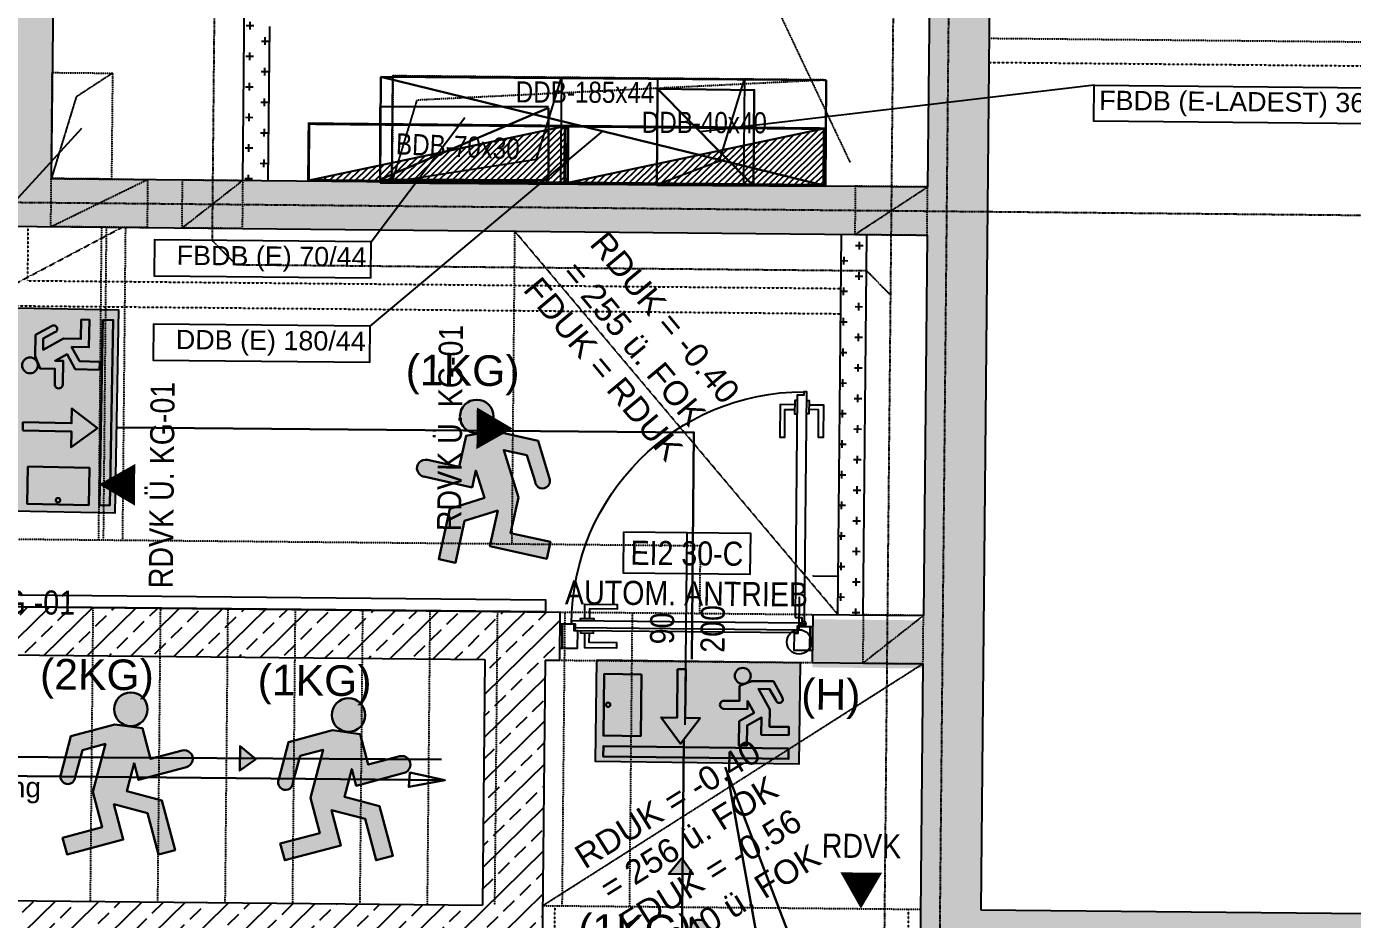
# Model space of a CAD drawing. Header units: millimetres. Extents: x 129024 to 200890, y -97881 to 32593.
# Drawn here: x 178564 to 184072, y -42896 to -39188 of the extents above; entities that cross this region are included whole.
import ezdxf
from ezdxf.enums import TextEntityAlignment as Align

# ---------------------------------------------------------------- set-up
doc = ezdxf.new("R2010")
doc.units = ezdxf.units.MM
doc.linetypes.add('HIDDEN2', pattern=[0.1875, 0.125, -0.0625])
doc.linetypes.add('STRICHPUNKT', pattern=[1, 0.5, -0.25, 0, -0.25])
for name, color, linetype in [('00-TXT---------M0', 8, 'Continuous'), ('00-WOL-G00-Lk2-M0', 22, 'Continuous'), ('01-SYM-G00-Lk2-M0', 8, 'Continuous'), ('02-AXO-G00-Lk2-M0', 8, 'STRICHPUNKT'), ('02-DIM-G00-Lk2-ACHSEN', 251, 'Continuous'), ('02-DIM-G00-Lk2-M0', 8, 'Continuous'), ('02-FIL-G00-Lk2-ORANGE', 40, 'Continuous'), ('02-FIL-G00-Lk2-STB', 8, 'Continuous'), ('02-HID-G00-Lk2-M0', 8, 'HIDDEN2'), ('02-TWA-G00-Lk2-M0', 4, 'Continuous'), ('02-ZWA-G00-Lk2-M0', 2, 'Continuous'), ('03-ANS-G00-Lk2-M0', 8, 'Continuous'), ('03-HID-G00-LK2-M0', 8, 'HIDDEN2'), ('03-TXT-G00-Lk2-M0', 8, 'Continuous'), ('05-STO---------M0', 1, 'Continuous'), ('05-SYM---------M0', 8, 'Continuous'), ('05-SYM-G00-LK2-M0', 8, 'Continuous'), ('05-TXT--------M0', 8, 'Continuous'), ('05-TXT-G00-LK2-M0', 8, 'Continuous'), ('05_HLP---------M0', 6, 'Continuous'), ('06-SYM-G00-Lk2-M0', 8, 'Continuous'), ('07-SWK-G00-Lk2-M0', 34, 'STRICHPUNKT')]:
    doc.layers.add(name, color=color, linetype=linetype)
doc.layers.add('E_Bauangaben', color=242, linetype='Continuous', true_color=0xcb1042)
doc.layers.add('E_BRANDMELDE', color=1, linetype='Continuous', true_color=0xec0407)
doc.styles.add('0.EG (1)$0$ERSTELLTER_STIL_2', font='ARIALN.TTF')
doc.styles.add('ARIAL', font='arial.ttf', dxfattribs={"width": 0.85})
doc.styles.add('ET_LEGENDE - Wohnung$0$ROMANS', font='romans.shx', dxfattribs={"width": 0.6})
doc.styles.get("Standard").update_dxf_attribs({"font": 'arial.ttf'})
doc.linetypes.add('ZICKZACK', pattern='A,0.00254,-5.08,[131,ltypeshp.shx,S=5.08,R=0,X=-5.08,Y=0],-10.16,[131,ltypeshp.shx,S=5.08,R=180,X=5.08,Y=0],-5.08', length=20.32254)
doc.dimstyles.new('pp chromy&schneider', dxfattribs={"dimscale": 0.005, "dimtxt": 25, "dimasz": 10, "dimexe": 0, "dimexo": 0, "dimgap": 5, "dimtad": 1, "dimdec": 1, "dimlfac": 100, "dimrnd": 0.1, "dimzin": 9, "dimdsep": 46, "dimtxsty": 'ARIAL', "dimblk": 'c&s kote', "dimcen": 0, "dimse1": 1, "dimse2": 1, "dimclrd": 8, "dimclrt": 8, "dimadec": 0, "dimazin": 0, "dimtfac": 0.75, "dimtdec": 1, "dimtix": 1, "dimtmove": 2, "dimatfit": 0, "dimldrblk": 'NONE', "dimfxl": 1, "dimtolj": 1, "dimlwd": -1, "dimarcsym": 0})
pattern_1 = [(44.45009, (103083.84, -85315.77), (-88.93653, 90.66032), []), (44.45009, (103173.64, -85316.63), (-88.93653, 90.66032), [63.5, -31.75])]
pattern_2 = [(359.45009, (103083.837, -85315.77), (64.106525, 62.887625), [31.75, -95.25]), (89.45009, (103099.56, -85331.8), (-62.887625, 64.106525), [31.75, -95.25])]

# ---------------------------------------------------------------- blocks, each defined once
blk = doc.blocks.new('*U191')
blk.add_line((0, 65), (0, 240))
blk.add_circle((0, 0), 65)
at = {"style": 'ET_LEGENDE - Wohnung$0$ROMANS', "width": 0.6, "flags": 1}
for tag, p in [('RAUMBUCHNUMMER', (0, -400)), ('ANLAGE', (0, -550))]:
    blk.add_attdef(tag, text='', height=100, dxfattribs=at).set_placement(p, align=Align.MIDDLE)
for tag, p in [('TEILANLAGE_NR', (0, -700)), ('KOMPONENTE', (0, -850)), ('KOMPONENTE_NR', (0, -1000)), ('BEZEICHNUNG', (0, -1150)), ('TYP', (0, -1300)), ('HERSTELLER', (0, -1450)), ('MODEL', (0, -1600)), ('LEISTUNG_MAX', (0, -1750)), ('SPEZIFISCH_1', (0, -1900)), ('SPEZIFISCH_2', (0, -2050)), ('SPEZIFISCH_3', (0, -2200)), ('SPEZIFISCH_4', (0, -2350)), ('SPEZIFISCH_5', (0, -2500)), ('GEWERKE_CODE', (0, -2650)), ('LV_POS', (0, -2800)), ('ZAEHLER', (0, -2950)), ('PLATZHALTER_1', (0, -3100)), ('PLATZHALTER_2', (0, -3250)), ('PLATZHALTER_3', (0, -3400)), ('JOBLISTE_VDMA', (0, -3550)), ('ET_SPEZIFISCH_1', (0, -3700)), ('ET_SPEZIFISCH_2', (0, -3850)), ('ET_SPEZIFISCH_3', (0, -4000)), ('ET_SPEZIFISCH_4', (0, -4150)), ('ET_SPEZIFISCH_5', (0, -4300)), ('ET_SPEZIFISCH_6', (0, -4450)), ('ET_SPEZIFISCH_7', (0, -4600))]:
    blk.add_attdef(tag, text='', height=100, dxfattribs=at).set_placement(p, align=Align.MIDDLE_CENTER)
blk = doc.blocks.new('c&s kote')
at = {"color": 8}
for p, q in [((0, -2), (0, 2)), ((0, 2), (0, -2)), ((-2, 0), (2, 0)), ((2, 0), (-2, 0))]:
    blk.add_line(p, q, dxfattribs=at)
blk.add_circle((0, 0), 0.5, dxfattribs=at)
blk = doc.blocks.new('*D570')
at = {"layer": '02-DIM-G00-Lk2-M0', "color": 8, "transparency": 16777216}
blk.add_line((179577, -38747.8), (182316.8, -38774.1), dxfattribs=at)
at = {"layer": 'Defpoints', "color": 0, "transparency": 16777216}
for p in [(182316.8, -38774.1), (179566.6, -39827.7), (182306.4, -39854)]:
    blk.add_point(p, dxfattribs=at)
at = {"layer": '02-DIM-G00-Lk2-M0', "color": 8, "transparency": 16777216, "xscale": 0.05, "yscale": 0.05, "zscale": 0.05}
for p, rotation in [((179576.9, -38747.8), 179.4500874510324), ((182316.8, -38774.1), 359.4500874510325)]:
    blk.add_blockref('c&s kote', p, dxfattribs=dict(at, rotation=rotation))
at = {"layer": '02-DIM-G00-Lk2-M0', "color": 8, "transparency": 16777216, "insert": (180946.9, -38760.8), "char_height": 0.125, "attachment_point": 5, "rotation": 359.4501, "style": 'ARIAL'}
blk.add_mtext('\\A1;273999.9', dxfattribs=at)
blk = doc.blocks.new('_None')
blk = doc.blocks.new('05-TXT')
at = {"layer": '05-TXT--------M0'}
blk.add_line((-0.4, 0), (0.4, 0), dxfattribs=at)
at = {"layer": '05-TXT--------M0', "color": 8, "style": 'ARIAL', "width": 0.85}
blk.add_attdef('BREITE', text='', height=0.1, dxfattribs=at).set_placement((0, 0.05), align=Align.CENTER)
blk.add_attdef('HÖHE', text='', height=0.1, rotation=360, dxfattribs=at).set_placement((0, -0.06), align=Align.TOP_CENTER)
blk = doc.blocks.new('01-hk4')
blk.add_lwpolyline([(0, 0, 0, 0.270625, 0), (0, 0.234375, 0.270625, 0.270625, 0)], format="xyseb")
at = {"layer": '00-TXT---------M0', "color": 8, "style": 'ARIAL', "width": 0.85}
blk.add_attdef('HEIGHT', text='', height=0.1, dxfattribs=at).set_placement((0, 0.35), align=Align.CENTER)
blk = doc.blocks.new('*D555')
at = {"layer": '02-DIM-G00-Lk2-ACHSEN', "color": 8, "transparency": 16777216}
blk.add_arc((189767, -26285), 378.3, 359.4577, 89.4425, dxfattribs=at)
at = {"layer": 'Defpoints', "color": 0, "transparency": 16777216}
for p in [(189790.7, -23821.4), (158479.2, -25984.7), (190096.4, -26099), (192166.9, -26308), (189455.4, -58747.3)]:
    blk.add_point(p, dxfattribs=at)
at = {"layer": '02-DIM-G00-Lk2-ACHSEN', "color": 8, "transparency": 16777216, "xscale": 0.05, "yscale": 0.05, "zscale": 0.05}
for p, rotation in [((189770.6, -25906.8), 179.44630059339), ((190145.3, -26288.6), 269.4538743099132)]:
    blk.add_blockref('c&s kote', p, dxfattribs=dict(at, rotation=rotation))
at = {"layer": '02-DIM-G00-Lk2-ACHSEN', "color": 8, "transparency": 16777216, "insert": (190037.1, -26020.1), "char_height": 0.125, "attachment_point": 5, "rotation": 314.4501, "style": 'ARIAL'}
blk.add_mtext('\\A1;90.00°', dxfattribs=at)
blk = doc.blocks.new('*D537')
at = {"layer": '02-DIM-G00-Lk2-ACHSEN', "color": 8, "transparency": 16777216}
blk.add_arc((161316.2, -55406.6), 946.5, 178.7656, 269.4471, dxfattribs=at)
at = {"layer": 'Defpoints', "color": 0, "transparency": 16777216}
for p in [(161622, -23551.1), (158274.1, -55340.9), (160488.3, -55865.4), (191881.3, -56066.9), (161286.7, -58476.9)]:
    blk.add_point(p, dxfattribs=at)
at = {"layer": '02-DIM-G00-Lk2-ACHSEN', "color": 8, "transparency": 16777216, "xscale": 0.05, "yscale": 0.05, "zscale": 0.05}
for p, rotation in [((160369.9, -55386.2), 88.76408441988075), ((161307.1, -56353.1), 359.4485741282728)]:
    blk.add_blockref('c&s kote', p, dxfattribs=dict(at, rotation=rotation))
at = {"layer": '02-DIM-G00-Lk2-ACHSEN', "color": 8, "transparency": 16777216, "insert": (160636.6, -56065.3), "char_height": 0.125, "attachment_point": 5, "rotation": 314.1063, "style": 'ARIAL'}
blk.add_mtext('\\A1;90.69°', dxfattribs=at)
blk = doc.blocks.new('*D538')
at = {"layer": '02-DIM-G00-Lk2-ACHSEN', "color": 8, "transparency": 16777216}
blk.add_arc((189481.7, -56015), 916.3, 269.4532, 358.7594, dxfattribs=at)
at = {"layer": 'Defpoints', "color": 0, "transparency": 16777216}
for p in [(189790.7, -23821.4), (158274.1, -55340.9), (191881.3, -56066.9), (189929, -56814.7), (189455.4, -58747.3)]:
    blk.add_point(p, dxfattribs=at)
at = {"layer": '02-DIM-G00-Lk2-ACHSEN', "color": 8, "transparency": 16777216, "xscale": 0.05, "yscale": 0.05, "zscale": 0.05}
for p, rotation in [((190397.7, -56034.8), 88.7610078103221), ((189472.9, -56931.2), 179.4516507379268)]:
    blk.add_blockref('c&s kote', p, dxfattribs=dict(at, rotation=rotation))
at = {"layer": '02-DIM-G00-Lk2-ACHSEN', "color": 8, "transparency": 16777216, "insert": (190119.3, -56672.9), "char_height": 0.125, "attachment_point": 5, "rotation": 44.1063, "style": 'ARIAL'}
blk.add_mtext('\\A1;89.31°', dxfattribs=at)
blk = doc.blocks.new('TÜR-BLOCKZARGE-90')
at = {"layer": '05-STO---------M0'}
for points in [[(-0.465, 0.05), (-0.515, 0.05), (-0.515, -0.05), (-0.45, -0.05), (-0.45, -0.05), (-0.45, -0.05), (-0.45, 0.022), (-0.465, 0.022), (-0.465, 0.05)], [(0.465, 0.05), (0.515, 0.05), (0.515, -0.05), (0.45, -0.05), (0.45, -0.05), (0.45, -0.05), (0.45, 0.022), (0.465, 0.022), (0.465, 0.05)]]:
    blk.add_lwpolyline(points, dxfattribs=at)
at = {"layer": '05-SYM---------M0'}
for points in [[(-0.4516, 0.0864), (-0.4516, 0.0864), (-0.4516, 0.0864), (-0.4516, 0.0864), (-0.4796, 0.0864), (-0.4796, 0.0724), (-0.4916, 0.0724), (-0.4916, 1.0244), (-0.4796, 1.0244), (-0.4796, 1.0104), (-0.4516, 1.0104), (-0.4516, 1.0104), (-0.4516, 1.0104), (-0.4516, 0.0864)], [(-0.5016, 0.9704), (-0.5616, 0.9704), (-0.5616, 0.8354), (-0.5416, 0.8354), (-0.5416, 0.9504), (-0.5016, 0.9504)], [(-0.4916, 0.9879), (-0.5016, 0.9879), (-0.5016, 0.9329), (-0.4916, 0.9329)], [(-0.4516, 0.9879), (-0.4416, 0.9879), (-0.4416, 0.9329), (-0.4516, 0.9329)], [(-0.4416, 0.9704), (-0.3816, 0.9704), (-0.3816, 0.8354), (-0.4016, 0.8354), (-0.4016, 0.9504), (-0.4416, 0.9504)], [(-0.493, 0.0604), (-0.483, 0.0604)], [(-0.488, 0.0654), (-0.488, 0.0554)]]:
    blk.add_lwpolyline(points, dxfattribs=at)
for points in [[(-0.515, 0.05), (-0.525, 0.05), (-0.525, -0.05), (-0.515, -0.05)], [(0.515, 0.05), (0.525, 0.05), (0.525, -0.05), (0.515, -0.05)]]:
    blk.add_lwpolyline(points, close=True, dxfattribs=at)
blk.add_circle((-0.488, 0.0604), 0.01, dxfattribs=at)
blk.add_arc((-0.488, 0.0604), 0.964, 359.5008, 89.5008, dxfattribs=at)
at = {"layer": '05_HLP---------M0'}
for points in [[(0.422, 0.074), (0.422, 0.134), (0.287, 0.134), (0.287, 0.114), (0.402, 0.114), (0.402, 0.074)], [(-0.525, 0.1), (-0.525, -0.1)], [(-0.462, 0.024), (-0.462, 0.024), (-0.462, 0.024), (-0.462, 0.024), (-0.462, 0.052), (-0.476, 0.052), (-0.476, 0.064), (0.476, 0.064), (0.476, 0.052), (0.462, 0.052), (0.462, 0.024), (0.462, 0.024), (0.462, 0.024), (-0.462, 0.024)], [(0.4395, 0.064), (0.4395, 0.074), (0.3845, 0.074), (0.3845, 0.064)], [(0.525, 0.1), (0.525, -0.1)], [(0.422, 0.014), (0.422, -0.046), (0.287, -0.046), (0.287, -0.026), (0.402, -0.026), (0.402, 0.014)], [(0.4395, 0.024), (0.4395, 0.014), (0.3845, 0.014), (0.3845, 0.024)]]:
    blk.add_lwpolyline(points, dxfattribs=at)
blk = doc.blocks.new('*D476')
at = {"layer": '02-DIM-G00-Lk2-M0', "color": 8, "transparency": 16777216}
blk.add_line((181831, -41469.5), (181935.9, -41470.5), dxfattribs=at)
at = {"layer": 'Defpoints', "color": 0, "transparency": 16777216}
for p in [(181935.9, -41470.5), (181829.4, -41629.5), (181934.4, -41630.5)]:
    blk.add_point(p, dxfattribs=at)
at = {"layer": '02-DIM-G00-Lk2-M0', "color": 8, "transparency": 16777216, "xscale": 0.05, "yscale": 0.05, "zscale": 0.05}
for p, rotation in [((181830.9, -41469.5), 179.4500874510324), ((181935.9, -41470.5), 359.4500874510325)]:
    blk.add_blockref('c&s kote', p, dxfattribs=dict(at, rotation=rotation))
at = {"layer": '02-DIM-G00-Lk2-M0', "color": 8, "transparency": 16777216, "insert": (181883.4, -41470), "char_height": 0.125, "attachment_point": 5, "rotation": 359.4501, "style": 'ARIAL'}
blk.add_mtext('\\A1;10500', dxfattribs=at)
blk = doc.blocks.new('9809550')
at = {"color": 18, "lineweight": 30, "true_color": 0x000000}
for points in [[(423921.7, 99168.8), (423956.8, 99168.8), (423956.8, 99202.9), (423984.5, 99214.5), (424033.7, 99214.5), (424053.8, 99178.3)], [(424040.2, 99170.9), (424025.2, 99196.7), (423999.7, 99196.8), (424026.2, 99150.3), (424026.2, 99110.9), (424070.2, 99110.9), (424070.2, 99092.3), (424007.5, 99092.3), (424007.5, 99131.7), (423975, 99113.1), (423975, 99067), (423956.5, 99067), (423956.5, 99122.4), (423990.5, 99141.9), (423975.1, 99168.8), (423975.1, 99150.2), (423921.7, 99150.3)]]:
    blk.add_lwpolyline(points, dxfattribs=at)
blk.add_circle((423963.6, 99225.9), 18.1, dxfattribs=at)
for centre, radius, start, end in [((424047.8, 99173.1), 7.96, 195.7299, 41.4005), ((423921.7, 99159.5), 9.27, 89.9849, 270.0151)]:
    blk.add_arc(centre, radius, start, end, dxfattribs=at)
blk = doc.blocks.new('RIVO-SIBEL-ARR-down')
h = blk.add_hatch(color=100)
h.paths.add_polyline_path([(3686.69, 1956.46), (3686.69, 1947.63), (3704.36, 1947.63), (3704.36, 1956.46)])
h.paths.add_polyline_path([(3693.72, 1955.75), (3694.43, 1955.76), (3694.43, 1951.52), (3695.72, 1951.52), (3694.04, 1949.27), (3692.34, 1951.53), (3693.72, 1951.53)], flags=16)
h.paths.add_polyline_path([(3690.59, 1955.25), (3690.59, 1949.9), (3687.35, 1949.9), (3687.35, 1955.25)], flags=16)
h.paths.add_polyline_path([(3699.13, 1953.06), (3699.13, 1954.59, -0.30558), (3698.7, 1955.23, -1), (3700.07, 1955.23, -0.302406), (3699.65, 1954.59), (3700.18, 1954.8), (3702.06, 1954.8), (3702.82, 1953.42, -0.97219), (3702.38, 1953), (3701.73, 1954.12), (3700.76, 1954.12), (3701.77, 1952.35), (3701.77, 1950.85), (3703.45, 1950.85), (3703.45, 1950.14), (3701.06, 1950.14), (3701.06, 1951.64), (3699.82, 1950.93), (3699.82, 1949.18), (3699.12, 1949.18), (3699.12, 1951.29), (3700.41, 1952.03), (3699.82, 1953.05), (3699.82, 1952.35), (3697.79, 1952.35, -1), (3697.79, 1953.06)], flags=16)
h.paths.add_polyline_path([(3703.45, 1948.98), (3703.45, 1948.07), (3687.35, 1948.07), (3687.35, 1948.98)], flags=16)
h = blk.add_hatch(color=7)
h.paths.add_polyline_path([(3690.59, 1955.25), (3687.35, 1955.25), (3687.35, 1949.9), (3690.59, 1949.9)])
h.paths.add_polyline_path([(3703.45, 1948.98), (3687.35, 1948.98), (3687.35, 1948.07), (3703.45, 1948.07)])
blk.add_hatch(color=256).paths.add_polyline_path([(3693.72, 1951.53), (3692.34, 1951.53), (3694.04, 1949.27), (3695.72, 1951.52), (3694.43, 1951.52), (3694.43, 1955.76), (3693.72, 1955.75)])
h = blk.add_hatch(color=256)
h.paths.add_polyline_path([(3700.76, 1954.12), (3701.73, 1954.12), (3702.38, 1953, 0.97219), (3702.82, 1953.42), (3702.06, 1954.8), (3700.18, 1954.8), (3699.13, 1954.36), (3699.13, 1953.06), (3697.79, 1953.06, 1), (3697.79, 1952.35), (3699.82, 1952.35), (3699.82, 1953.05), (3700.41, 1952.03), (3699.12, 1951.29), (3699.12, 1949.18), (3699.82, 1949.18), (3699.82, 1950.93), (3701.06, 1951.64), (3701.06, 1950.14), (3703.45, 1950.14), (3703.45, 1950.85), (3701.77, 1950.85), (3701.77, 1952.35)])
h.paths.add_polyline_path([(3698.7, 1955.23, 1), (3700.07, 1955.23, 1)])
blk.add_lwpolyline([(3686.69, 1956.46), (3704.36, 1956.46), (3704.36, 1947.63), (3686.69, 1947.63)], close=True)
at = {"color": 18, "lineweight": 30, "true_color": 0x000000}
for points in [[(3690.59, 1955.25), (3687.35, 1955.25), (3687.35, 1949.9), (3690.59, 1949.9)], [(3703.45, 1948.98), (3687.35, 1948.98), (3687.35, 1948.07), (3703.45, 1948.07)]]:
    blk.add_lwpolyline(points, close=True, dxfattribs=at)
blk.add_lwpolyline([(3693.72, 1955.75), (3693.72, 1951.53), (3692.34, 1951.53), (3694.04, 1949.27), (3695.72, 1951.52), (3694.43, 1951.52), (3694.43, 1955.76), (3693.72, 1955.75)], dxfattribs=at)
blk.add_circle((3687.72, 1952.58), 0.19, dxfattribs=at)
at = {"xscale": 0.0381026673526157, "yscale": 0.0381026673526157, "zscale": 0.0381026673526157}
blk.add_blockref('9809550', (-12454.76, -1825.54), dxfattribs=at)
blk = doc.blocks.new('Fluchtwegpfeil')
at = {"lineweight": 30}
h = blk.add_hatch(color=100, dxfattribs=at)
h.dxf.hatch_style = 1
h.paths.add_polyline_path([(178497.6, 33031), (178497.6, 32977.4), (178562.6, 32977.4), (178563.3, 32977.9)])
h.paths.add_polyline_path([(178562.6, 32977.4), (178497.6, 32977.4), (178497.6, 32929.8)])
at = {"color": 100, "lineweight": 30}
blk.add_lwpolyline([(178563.3, 32977.9), (178497.6, 33031), (178497.6, 32929.8), (178563.3, 32977.9)], dxfattribs=at)
blk = doc.blocks.new('750298750')
h = blk.add_hatch(color=3)
h.paths.add_polyline_path([(426943.6, 99576.9), (426968.1, 99576.8), (426982.5, 99552, 1.25347), (426995.6, 99559.2), (426976.3, 99594), (426929, 99594), (426902.3, 99582.8), (426902.3, 99550), (426868.6, 99550, 1), (426868.6, 99532.2), (426919.9, 99532.1), (426919.9, 99550), (426934.8, 99524.1), (426902.1, 99505.4), (426902.1, 99452.1), (426919.8, 99452.1), (426919.8, 99496.4), (426951.1, 99514.3), (426951.1, 99476.4), (427011.4, 99476.4), (427011.4, 99494.3), (426969.1, 99494.3), (426969.1, 99532.2)])
h.paths.add_polyline_path([(426891.5, 99604.9, 1), (426926.3, 99604.9, 1)])
at = {"xscale": 0.9619413167778113, "yscale": 0.9619413167778113, "zscale": 0.9619413167778113}
blk.add_blockref('9809550', (19080.8, 4155.4), dxfattribs=at)
blk = doc.blocks.new('Allgemeinverteiler Elektro')
h = blk.add_hatch()
h.set_pattern_fill('ANSI31', color=5, scale=5.886884, angle=180, style=0)
h.set_pattern_definition([(225, (208566.499, 5918.87), (13.21643, -13.21643), [])])
h.paths.add_polyline_path([(210449.6, 6576.3), (210449.6, 6340.8), (209385.6, 6340.8)])
at = {"color": 5}
blk.add_line((210449.6, 6576.3), (209385.6, 6340.8), dxfattribs=at)
at = {"color": 5, "const_width": 11.8}
blk.add_lwpolyline([(210449.6, 6340.8), (209385.6, 6340.8), (209385.6, 6576.3), (210449.6, 6576.3)], close=True, dxfattribs=at)
at = {"color": 5}
blk.add_lwpolyline([(210449.6, 6576.3), (210449.6, 6340.8), (209385.6, 6340.8), (210449.6, 6576.3)], dxfattribs=at)

msp = doc.modelspace()

# ---------------------------------------------------------------- hatches: boundary and pattern name
at = {"layer": '02-FIL-G00-Lk2-ORANGE'}
h = msp.add_hatch(dxfattribs=at)
h.set_pattern_fill('CROSS', color=256, scale=10, angle=106.4966287, style=0)
h.set_pattern_definition(pattern_2)
h.paths.add_polyline_path([(179587.0115, -37697.8275), (179482.0164, -37696.8198), (179461.5734, -39826.7216), (179566.5686, -39827.7294), (179572.711, -39187.7589)])
h = msp.add_hatch(dxfattribs=at)
h.set_pattern_fill('CROSS', color=256, scale=10, angle=106.4966287, style=0)
h.set_pattern_definition(pattern_2)
h.paths.add_polyline_path([(182054.5332, -40051.6182), (181949.538, -40050.6105), (181934.3743, -41630.5378), (182039.3695, -41631.5455)])
at = {"layer": '02-FIL-G00-Lk2-STB'}
h = msp.add_hatch(dxfattribs=at)
h.set_pattern_fill('ANSI33', color=256, scale=20, angle=106.4966287, style=0)
h.set_pattern_definition(pattern_1)
h.paths.add_polyline_path([(182577.8336, -37626.5294), (182327.8434, -37624.1299), (182306.4402, -39854.0268), (180731.5159, -39838.9106), (180731.5159, -39838.9106), (180031.5481, -39832.1923), (178666.61, -39819.0915), (178687.053, -37689.1897), (178688.9725, -37489.1989), (176659.066, -37469.7157), (176663.193, -37039.7355), (176333.2082, -37036.5682), (176331.2887, -37236.559), (176411.285, -37237.3268), (176407.158, -37667.307), (178487.0622, -37687.2701), (178464.6997, -40017.1628), (182304.5207, -40054.0176), (182289.1651, -41653.944), (181829.1872, -41649.5291), (181827.2677, -41849.5199), (182287.2441, -41853.9348), (182275.7273, -43053.8793), (188005.4612, -43108.8736), (188007.3806, -42908.8832), (182527.6364, -42856.2882)])
h = msp.add_hatch(dxfattribs=at)
h.set_pattern_fill('ANSI33', color=256, scale=20, angle=106.4966287, style=0)
h.set_pattern_definition(pattern_1)
h.paths.add_polyline_path([(180717.51, -41818.8674), (180777.508, -41819.4433), (180779.4275, -41619.4525), (177719.5691, -41590.0838), (177904.3076, -41791.8661), (180467.5214, -41816.468), (180457.7319, -42836.4211), (176807.9014, -42801.3897), (176805.9819, -43001.3804), (180455.8124, -43036.4117), (180423.0847, -46446.2545), (176823.2418, -46411.7032), (176820.842, -46661.6917), (180670.6738, -46698.6427)])

# ---------------------------------------------------------------- linework, layer by layer
at = {"color": 100, "lineweight": 30}
for points in [[(181327.1293, -41815.4094), (181336.1697, -40873.5087), (178943.0108, -40852.411)], [(181246.6453, -47072.767), (181293.8926, -42150.1926)], [(175850.991, -42205.7753), (180287.4492, -42232.1741)]]:
    msp.add_lwpolyline(points, dxfattribs=at)
at = {"color": 1, "lineweight": 30}
msp.add_lwpolyline([(176396.6192, -42280.4162), (180301.4393, -42317.8949), (180151.1012, -42345.7791), (180156.0684, -42286.1316), (180301.4393, -42317.8949)], dxfattribs=at)
at = {"color": 4, "lineweight": 30}
for points in [[(182096.029, -43917.1448), (181466.1291, -42264.2966)], [(182093.2864, -45704.3377), (181473.5139, -42283.9082)]]:
    msp.add_lwpolyline(points, dxfattribs=at)
at = {"layer": '00-WOL-G00-Lk2-M0', "linetype": 'ZICKZACK', "ltscale": 0.005}
msp.add_lwpolyline([(181043.4809, -41287.7472), (181041.8607, -41456.5484), (181570.1211, -41461.6187), (181571.7413, -41292.8175)], close=True, dxfattribs=at)
at = {"layer": '02-AXO-G00-Lk2-M0'}
for points in [[(182540.9961, -23751.8383), (182205.7752, -58677.6714)], [(158423.9511, -39724.8055), (192035.0345, -40047.4074)]]:
    msp.add_lwpolyline(points, dxfattribs=at)
at = {"layer": '02-HID-G00-Lk2-M0'}
for p, q in [((178874.6808, -40021.0978), (178862.2039, -41321.038)), ((178894.6799, -40021.2898), (178882.203, -41321.2299)), ((178974.2362, -40022.0534), (178961.7593, -41321.9935)), ((181362.0887, -41345.0321), (176322.3209, -41296.66))]:
    msp.add_line(p, q, dxfattribs=at)
for points in [[(182562.3799, -39236.4549), (187992.1261, -39288.57)], [(180591.2804, -40037.5739), (180578.8035, -41337.514)], [(181362.0887, -41345.0321), (181359.4014, -41625.0192)], [(180779.4275, -41619.4525), (181829.3791, -41629.53)], [(180777.508, -41819.4433), (181827.4596, -41829.5208)], [(180707.7204, -42838.8205), (182277.647, -42853.8887)]]:
    msp.add_lwpolyline(points, dxfattribs=at)
at = {"layer": '02-HID-G00-Lk2-M0', "ltscale": 0.5}
for points in [[(182561.4201, -39336.4503), (187991.1663, -39388.5654)], [(178464.6997, -40017.1628), (178461.532, -40347.1476), (181946.3703, -40380.5954)], [(178569.6944, -40018.1706), (178567.5349, -40243.1602), (181947.3781, -40275.6002)], [(180757.7182, -42839.3003), (180720.1916, -46749.12), (176820.3722, -46711.7074), (176814.1339, -47361.6592)], [(187904.9811, -43157.9144), (182225.2497, -43103.3971), (182227.6493, -42853.4088)]]:
    msp.add_lwpolyline(points, dxfattribs=at)
at = {"layer": '02-HID-G00-Lk2-M0', "color": 4}
for points in [[(178664.6905, -40019.0823), (178666.61, -39819.0915), (179066.5956, -39822.9306), (179064.672, -40022.9214), (178664.6905, -40019.0823)], [(179209.6614, -40024.313), (179211.581, -39824.3222), (179461.5734, -39826.7216), (179459.6498, -40026.7124), (179209.6614, -40024.313)], [(182304.5217, -40054.0176), (182306.4412, -39854.0268), (182006.455, -39851.1475), (182004.5355, -40051.1383)], [(182287.4375, -41833.9357), (182289.357, -41633.9449), (182039.3685, -41631.5455), (182037.449, -41831.5363)]]:
    msp.add_lwpolyline(points, close=True, dxfattribs=at)
for points in [[(178664.6905, -40019.0823), (179066.5956, -39822.9306)], [(179209.6614, -40024.313), (179461.5734, -39826.7216)], [(182004.5355, -40051.1383), (182306.4412, -39854.0268)], [(182037.449, -41831.5363), (182289.357, -41633.9449)]]:
    msp.add_lwpolyline(points, dxfattribs=at)
at = {"layer": '02-TWA-G00-Lk2-M0'}
for p, q in [((182347.9029, -35534.2259), (182306.4402, -39854.0268)), ((182577.8336, -37626.5294), (182527.6364, -42856.2882)), ((178687.053, -37689.1897), (178666.61, -39819.0915)), ((182304.5207, -40054.0176), (182289.357, -41633.9449)), ((180467.5214, -41816.468), (180457.7319, -42836.4211)), ((180717.51, -41818.8674), (180670.6738, -46698.6427)), ((182287.4361, -41833.9357), (182275.7273, -43053.8793))]:
    msp.add_line(p, q, dxfattribs=at)
for points in [[(178666.61, -39819.0915), (182306.4403, -39854.0268)], [(178464.6997, -40017.1628), (182304.5207, -40054.0176)], [(177719.5691, -41590.0838), (180779.4275, -41619.4525)], [(180779.4275, -41619.4525), (180777.508, -41819.4433)], [(181829.3791, -41629.53), (181827.4596, -41829.5208)], [(181829.3791, -41629.53), (182289.357, -41633.9449)], [(177904.3076, -41791.8661), (180467.5214, -41816.468)], [(180717.51, -41818.8674), (180777.508, -41819.4433)], [(181827.4596, -41829.5208), (182287.4375, -41833.9357)], [(173758.0419, -42772.1169), (180457.7319, -42836.4211)], [(182527.6364, -42856.2882), (188207.3714, -42910.8027)]]:
    msp.add_lwpolyline(points, dxfattribs=at)
at = {"layer": '02-ZWA-G00-Lk2-M0'}
for points in [[(179461.5734, -39826.7216), (179482.0164, -37696.8198)], [(179572.711, -39187.7589), (179566.5686, -39827.7294)], [(181934.3743, -41630.5379), (181949.538, -40050.6106)], [(182039.3695, -41631.5457), (182054.5332, -40051.6183)]]:
    msp.add_lwpolyline(points, dxfattribs=at)
at = {"layer": '03-ANS-G00-Lk2-M0'}
for points in [[(180081.5458, -39832.6722), (180085.7688, -39392.6925), (180785.7365, -39399.4108), (180781.5136, -39839.3905)], [(181181.4942, -39843.2295), (181185.7171, -39403.2498), (181545.7006, -39406.7049), (181541.4776, -39846.6846)]]:
    msp.add_lwpolyline(points, close=True, dxfattribs=at)
at = {"layer": '03-HID-G00-LK2-M0'}
for points in [[(178666.61, -39819.0915), (178670.833, -39379.1119), (178920.8215, -39381.5113), (178916.5985, -39821.4909)], [(180085.7688, -39392.6925), (180081.5458, -39832.6722), (181881.4619, -39849.9479), (181885.6849, -39409.9682)]]:
    msp.add_lwpolyline(points, close=True, dxfattribs=at)
at = {"layer": '03-TXT-G00-Lk2-M0', "linetype": 'HIDDEN2'}
for points in [[(179978.0109, -35511.4795), (181983.9205, -39750.9267)], [(178666.61, -39819.0915), (178670.833, -39379.1119), (178920.8215, -39381.5113), (178769.8686, -39480.067), (178666.61, -39819.0915)], [(180081.5458, -39832.6722), (180085.7688, -39392.6925), (181885.6849, -39409.9682), (180184.8044, -39493.6476), (180081.5458, -39832.6722)], [(173758.0419, -42772.1169), (178959.7478, -40021.9143)], [(180591.2804, -40037.5738), (181934.3743, -41630.5379)], [(180707.7204, -42838.8205), (182287.4361, -41833.9357)]]:
    msp.add_lwpolyline(points, dxfattribs=at)
at = {"layer": '03-TXT-G00-Lk2-M0'}
for points in [[(180081.5458, -39832.6722), (180682.4779, -39738.4353), (180785.7365, -39399.4108)], [(181181.4942, -39843.2295), (181442.442, -39745.7294), (181545.7006, -39406.7049)], [(182998.8005, -39430.6524), (184298.7407, -39443.1294), (184297.301, -39593.1225), (182997.3609, -39580.6455), (182998.8005, -39430.6524), (181363.5974, -39624.9672)], [(179994.7811, -40082.1032), (179094.8226, -40073.4653), (179093.3829, -40223.4584), (179993.3415, -40232.0963), (179994.7811, -40082.1032), (180384.1233, -39565.5639)], [(178219.9572, -40235.9383), (177220.0033, -40226.3407), (177218.5636, -40376.3338), (178218.5175, -40385.9314), (178219.9572, -40235.9383), (178793.6183, -39610.4542)], [(179991.4219, -40432.0871), (179091.4634, -40423.4492), (179090.0238, -40573.4423), (179989.9823, -40582.0802), (179991.4219, -40432.0871), (180958.6165, -39621.0803)]]:
    msp.add_lwpolyline(points, dxfattribs=at)
at = {"layer": '05-SYM-G00-LK2-M0'}
msp.add_lwpolyline([(180843.8103, -41684.0735), (181768.7677, -41692.9513)], dxfattribs=at)
at = {"layer": '06-SYM-G00-Lk2-M0'}
msp.add_lwpolyline([(176369.6312, -41577.127), (176370.1111, -41527.1293), (180719.9094, -41568.879), (180719.4295, -41618.8767), (176369.6312, -41577.127)], close=True, dxfattribs=at)
at = {"layer": '06-SYM-G00-Lk2-M0', "linetype": 'HIDDEN2'}
for points in [[(178839.5175, -41600.8331), (178827.8084, -42820.7769)], [(179119.5046, -41603.5205), (179107.7955, -42823.4643)], [(179399.4917, -41606.2078), (179387.7826, -42826.1516)], [(179679.4788, -41608.8951), (179667.7697, -42828.8389)], [(179959.4659, -41611.5825), (179947.7568, -42831.5263)], [(180239.453, -41614.2698), (180227.7439, -42834.2136)], [(180519.4401, -41616.9571), (180507.731, -42836.901)], [(180799.4272, -41619.6445), (180787.7181, -42839.5883)], [(181079.4143, -41622.3318), (181067.7052, -42842.2756)]]:
    msp.add_lwpolyline(points, dxfattribs=at)
msp.add_lwpolyline([(178273.5927, -42215.4299, 0, 0, 0), (180793.4767, -42239.6159, 0, 0, 0), (180815.8533, -42239.8307, 100, 0, 0), (181082.1522, -42242.3867, 0, 0, 0)], format="xyseb", dxfattribs=at)
at = {"layer": '07-SWK-G00-Lk2-M0'}
msp.add_line((182271.5414, -27860.647), (182125.8458, -43040.3072), dxfattribs=at)
for points in [[(179343.847, -39068.0924), (179334.1778, -40075.5104)], [(179433.2134, -40176.4656), (179334.1778, -40075.5104)], [(179433.2836, -40176.5371), (182053.0929, -40201.6823)], [(182152.1223, -40302.631), (182053.0866, -40201.6759)]]:
    msp.add_lwpolyline(points, dxfattribs=at)
at = {"layer": 'E_Bauangaben', "color": 1, "lineweight": 30}
for p, q in [((180032.7015, -39837.2272), (180035.3318, -39397.2349)), ((180035.3318, -39397.2349), (181882.6567, -39849.9577)), ((180035.7293, -39397.2377), (181885.6849, -39409.9682)), ((181885.6849, -39409.9682), (181882.6571, -39849.9577)), ((181181.6906, -39843.9003), (181184.029, -39446.319)), ((181184.4287, -39446.3218), (181583.1674, -39849.0106)), ((180032.1856, -39519.2324), (180732.1818, -39521.5478)), ((180032.2625, -39823.2291), (180033.2549, -39523.2307)), ((180032.2625, -39823.2291), (180732.1686, -39525.5426)), ((180731.1762, -39825.541), (180732.1686, -39525.5426)), ((180031.18, -39823.2255), (180731.1762, -39825.541)), ((181882.6571, -39849.9577), (180032.7015, -39837.2272))]:
    msp.add_line(p, q, dxfattribs=at)
at = {"layer": 'E_Bauangaben', "color": 1, "lineweight": 30, "elevation": 0}
for points in [[(181588.3868, -39451.756), (181184.4287, -39446.3218)], [(181583.1674, -39849.0106), (181585.9199, -39449.02)], [(181881.6596, -39851.1293), (181181.6762, -39846.3123)]]:
    msp.add_lwpolyline(points, dxfattribs=at)

# ---------------------------------------------------------------- block references
at = {"color": 100, "lineweight": 30}
for name, p, rotation in [('Allgemeinverteiler Elektro', (-29702.155, -44157.6527), 359.450087451033), ('Allgemeinverteiler Elektro', (-28625.8642, -44167.983), 359.450087451033), ('Fluchtwegpfeil', (644.13, -73492.7283), 359.450087451016), ('Fluchtwegpfeil', (212081.624, -221594.6434), 89.30076688442493)]:
    msp.add_blockref(name, p, dxfattribs=dict(at, rotation=rotation))
for p, xscale, yscale, zscale, rotation in [((268756.1417, -219166.5951), 47.80960524078195, 47.80960524078195, 47.80960524078195, 88.93591572330133), ((3525.9165, -133160.7486), 47.80960524078196, 47.80960524078196, 47.80960524078196, 359.2887387316354)]:
    msp.add_blockref('RIVO-SIBEL-ARR-down', p, dxfattribs=dict(xscale=xscale, yscale=yscale, zscale=zscale, rotation=rotation))
at = {"color": 102, "lineweight": 30, "true_color": 0x21de37}
for p, xscale, yscale, zscale, rotation in [((-1575912.577, -63253.4931), 4.006823643639402, 4.006823643639402, 4.006823643639402, 347.5990966132302), ((1934661.8155, 11803.4961), -4.006823643639402, 4.006823643639402, 4.006823643639402, 14.88918020669662), ((1935566.072, 11779.3107), -4.006823643639402, 4.006823643639402, 4.006823643639402, 14.88918020669662), ((237118.6781, 1712455.9944), -4.006823643639402, 4.006823643639398, 4.006823643639398, 101.3067574786876)]:
    msp.add_blockref('750298750', p, dxfattribs=dict(at, xscale=xscale, yscale=yscale, zscale=zscale, rotation=rotation))
at = {"layer": '01-SYM-G00-Lk2-M0'}
ref = msp.add_blockref('01-hk4', (180583.4103, -40857.5361), dxfattribs=dict(at, xscale=-640.0000004476773, yscale=640.0000004059359, zscale=640.0000004327273, rotation=89.45008743638687))
ref.add_attrib('HEIGHT', 'RDVK Ü. KG-01', dxfattribs={"layer": '00-TXT---------M0', "color": 8, "extrusion": (0, 0, -1), "height": 100, "rotation": 270.5499126, "style": 'ARIAL', "text_generation_flag": 2, "width": 0.85}).set_placement((-180322.7009, -40855.0338), align=Align.MIDDLE_CENTER)
ref = msp.add_blockref('01-hk4', (178864.427, -41089.4169), dxfattribs=dict(at, xscale=-640.0000004476773, yscale=640.0000004059359, zscale=640.0000004327273, rotation=269.4500874234256))
ref.add_attrib('HEIGHT', 'RDVK Ü. KG-01', dxfattribs={"layer": '00-TXT---------M0', "color": 8, "extrusion": (0, 0, -1), "height": 100, "rotation": 90.5499126, "style": 'ARIAL', "text_generation_flag": 4, "width": 0.85}).set_placement((-179125.1364, -41091.9192), align=Align.MIDDLE_CENTER)
ref = msp.add_blockref('01-hk4', (178322.2288, -41315.8552), dxfattribs=dict(at, xscale=-640.0000004476773, yscale=640.0000004059359, zscale=640.0000004327273, rotation=179.4500874466261))
ref.add_attrib('HEIGHT', 'RDVK Ü. KG -01', dxfattribs={"layer": '00-TXT---------M0', "color": 8, "extrusion": (0, 0, -1), "height": 100, "rotation": 180.5499125, "style": 'ARIAL', "text_generation_flag": 4, "width": 0.85}).set_placement((-178319.7264, -41576.5647), align=Align.MIDDLE_CENTER)
ref = msp.add_blockref('01-hk4', (182029.6191, -42851.5082), dxfattribs=dict(at, xscale=-640.0000004476773, yscale=640.0000004059359, zscale=640.0000004327273, rotation=359.450087443493))
ref.add_attrib('HEIGHT', 'RDVK', dxfattribs={"layer": '00-TXT---------M0', "color": 8, "extrusion": (0, 0, -1), "height": 100, "rotation": 0.5499126, "style": 'ARIAL', "text_generation_flag": 2, "width": 0.85}).set_placement((-182032.1214, -42590.7987), align=Align.MIDDLE_CENTER)
at = {"layer": '05-SYM-G00-LK2-M0', "xscale": -1000, "yscale": 1000, "zscale": 1000, "rotation": 359.4500874420828}
msp.add_blockref('TÜR-BLOCKZARGE-90', (181303.4436, -41724.4868), dxfattribs=at)
at = {"layer": '05-TXT-G00-LK2-M0', "xscale": 1000, "yscale": 1000, "zscale": 1000, "rotation": 89.45008745255062}
msp.add_blockref('05-TXT', (181303.7891, -41688.4884), dxfattribs=at).add_auto_attribs({'BREITE': '90', 'HÖHE': '200'})
at = {"layer": 'E_BRANDMELDE', "xscale": 0.7815528383329632, "yscale": 0.7815528383329632, "zscale": 0.7815528383329632, "rotation": 359.3873207005349}
msp.add_blockref('*U191', (181772.8112, -41743.6803), dxfattribs=at)

# ---------------------------------------------------------------- texts
at = {"color": 3, "lineweight": 30, "char_height": 126.96738, "attachment_point": 1, "rotation": 359.4500875}
for s, insert in [('(1KG)', (180139.4764, -40550.1303)), ('(2KG)', (178620.2894, -41813.29)), ('(1KG)', (179524.5459, -41837.4754)), ('(H)', (181782.2318, -41897.0323)), ('(1KG)', (180855.3655, -42873.5166))]:
    msp.add_mtext_dynamic_manual_height_columns(s, width=26879.974359, gutter_width=634.8369, heights=[0], dxfattribs=dict(at, insert=insert))
at = {"color": 1, "lineweight": 30, "insert": (177343.6813, -42300.8134), "char_height": 83.690544, "attachment_point": 1, "rotation": 359.7937509}
msp.add_mtext_dynamic_manual_height_columns('Stiegenhauspfeilrichtung', width=17717.933625, gutter_width=418.4527, heights=[0], dxfattribs=at)
at = {"layer": '03-TXT-G00-Lk2-M0'}
for s, insert, char_height, width, attachment_point, rotation in [('{\\fArial|b0|i0|c0|p34;FBDB (E-LADEST) 36/44}', (184279.8184, -39517.9512), 80, 1382.43095, 6, 359.4500875), ('{\\fArial|b0|i0|c0|p34;RDUK = -0.40 \\P= 255 ü. FOK\\PFDUK = RDUK\\P }', (181023.5796, -40556.8096), 100, 3137.5, 5, 309.7797977), ('{\\fArial|b0|i0|c0|p34;FBDB (E) 70/44}', (179975.8589, -40156.9251), 80, 913.9, 6, 359.4500875), ('{\\fArial|b0|i0|c0|p34;DDB (E) 180/44}', (179972.4997, -40506.9089), 80, 913.9, 6, 359.4500875), ('\\P\\P{\\fArial|b0|i0|c0|p34;RDUK = -0.40 \\P= 256 ü. FOK\\PFDUK = -0.56 \\P= 240 ü. FOK}', (181271.118, -42487.5233), 100, 3137.5, 5, 31.9450875)]:
    msp.add_mtext(s, dxfattribs=dict(at, insert=insert, char_height=char_height, width=width, attachment_point=attachment_point, rotation=rotation))
at = {"layer": '05-TXT-G00-LK2-M0', "insert": (181307.2746, -41325.3393), "char_height": 100, "width": 1200, "attachment_point": 2, "rotation": 359.4500875, "style": 'ARIAL'}
msp.add_mtext('EI2 30-C\\PAUTOM. ANTRIEB', dxfattribs=at)
at = {"layer": 'E_Bauangaben', "lineweight": 0, "char_height": 87.794655, "attachment_point": 8, "style": '0.EG (1)$0$ERSTELLTER_STIL_2'}
for s, insert, rotation in [('\\A1;DDB-185x44', (180883.5893, -39505.6413), 359.7391651), ('\\A1;DDB-40x40', (181378.9887, -39631.6228), 359.7391651), ('\\A1;BDB-70x30', (180353.6124, -39730.6929), 357.5588012)]:
    msp.add_mtext(s, dxfattribs=dict(at, insert=insert, rotation=rotation))

# ---------------------------------------------------------------- dimensions: what is measured, and where the dimension line sits
at = {"layer": '02-DIM-G00-Lk2-ACHSEN'}
for base, line1, line2, picture, middle in [((160488.2937, -55865.3913), ((161621.9597, -23551.0557), (161286.7388, -58476.8888)), ((158274.0664, -55340.9152), (191881.2786, -56066.85)), '*D537', (160636.621, -56065.3378)), ((189928.9691, -56814.687), ((189790.6622, -23821.4212), (189455.4413, -58747.2543)), ((158274.0664, -55340.9152), (191881.2786, -56066.85)), '*D538', (190119.3211, -56672.8811)), ((190096.3943, -26099.0327), ((158479.1939, -25984.7041), (192166.906, -26308.0414)), ((189790.6622, -23821.4212), (189455.4413, -58747.2543)), '*D555', (190037.1007, -26020.0582))]:
    dim = msp.add_angular_dim_2l(base=base, line1=line1, line2=line2, dimstyle='pp chromy&schneider', override={"dimzin": 8, "dimadec": 2}, dxfattribs=at)
    dim.commit()
    dim.dimension.update_dxf_attribs({"geometry": picture, "text_midpoint": middle})
at = {"layer": '02-DIM-G00-Lk2-M0'}
for base, p1, p2, picture, middle in [((182316.8067, -38774.0767), (179566.5686, -39827.7294), (182306.4412, -39854.0268), '*D570', (180946.8712, -38760.8391)), ((181935.9099, -41470.5452), (181829.3791, -41629.53), (181934.3743, -41630.5378), '*D476', (181883.4132, -41469.9525))]:
    dim = msp.add_linear_dim(base=base, p1=p1, p2=p2, angle=359.4500875, dimstyle='pp chromy&schneider', dxfattribs=at)
    dim.commit()
    dim.dimension.update_dxf_attribs({"geometry": picture, "text_midpoint": middle})

doc.saveas('drawing.dxf')
